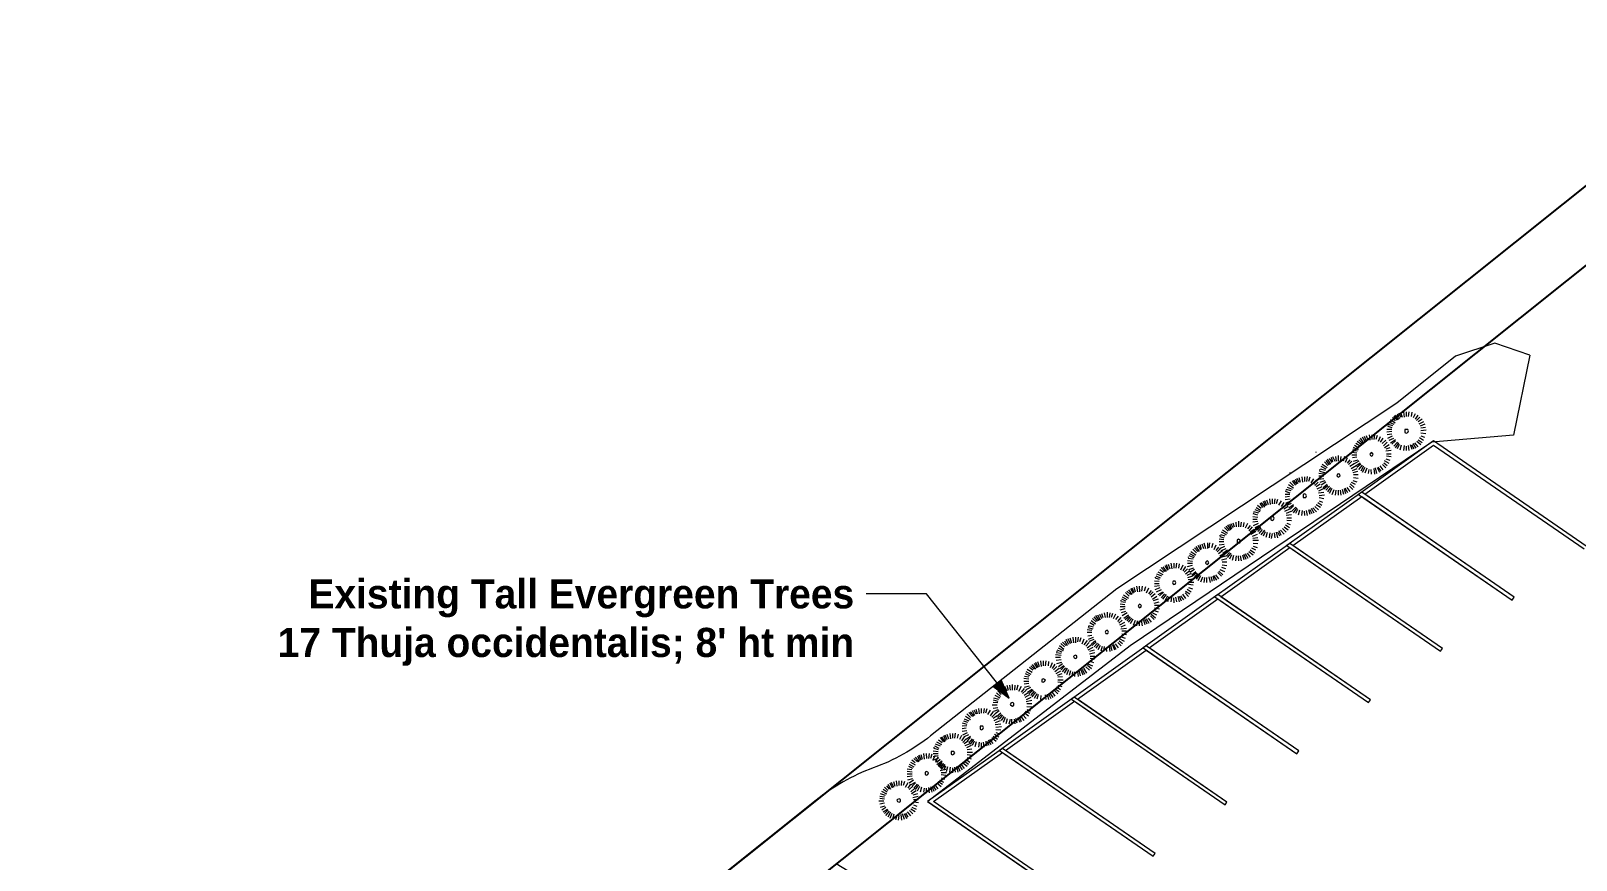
# Model space of a CAD drawing. Header units: feet. Extents: x 2366571 to 2367131, y 711992 to 712371.
# Drawn here: x 2366833.9 to 2366983, y 712291.5 to 712371.4 of the extents above; entities that cross this region are included whole.
import ezdxf

# ---------------------------------------------------------------- set-up
doc = ezdxf.new("R2010")
doc.units = ezdxf.units.FT
doc.header["$MEASUREMENT"] = 0
for name, color, linetype in [('C-PRKG-CURB', 255, 'Continuous'), ('C-PRKG-STRP', 190, 'Continuous'), ('C-PROP-LINE', 230, 'Continuous')]:
    doc.layers.add(name, color=color, linetype=linetype)
doc.layers.add('G-ANNO-TEXT', color=231, linetype='Continuous', lineweight=9)
doc.layers.add('PDF_Geometry', color=1, linetype='Continuous', lineweight=9)
doc.styles.add('Century Gothic_B', font='GOTHICB.TTF', dxfattribs={"height": 33.75})

# ---------------------------------------------------------------- blocks, each defined once
blk = doc.blocks.new('Family - ___-1442676-SITE PLAN')
at = {"layer": 'C-PROP-LINE'}
blk.add_line((-924.2, 14353.7), (-4154.5, 11776), dxfattribs=at)
blk = doc.blocks.new('Family - ___-1416994-SITE PLAN')
at = {"layer": 'C-PROP-LINE'}
blk.add_line((-933.8, 14438.2), (-4387, 11682.6), dxfattribs=at)

msp = doc.modelspace()

# ---------------------------------------------------------------- hatches: boundary and pattern name
at = {"layer": 'G-ANNO-TEXT', "lineweight": 5}
msp.add_hatch(color=1, dxfattribs=at).paths.add_polyline_path([(2366928.3, 712307.07), (2366927.53, 712308.86), (2366926.74, 712308.23)], flags=0)

# ---------------------------------------------------------------- linework, layer by layer
at = {"layer": 'C-PRKG-CURB', "color": 1, "lineweight": 5, "flags": 128}
for points in [[(2366978.56, 712340.17), (2366975.18, 712341.32), (2366971.38, 712340.08), (2366965.74, 712335.52), (2366938.69, 712317.63), (2366920.73, 712303.44, -0.079995), (2366915.17, 712300.35), (2366915.17, 712300.35, 0.079382), (2366909.67, 712297.23), (2366740.7, 712162.4, 0.442568), (2366740.41, 712157.96), (2366740.41, 712157.96, 0.386416), (2366744.44, 712157.71), (2366825.09, 712222.06), (2366838.58, 712213.82, 0.311485), (2366841.98, 712214.01), (2366843.39, 712215.11, 0.52499), (2366843.12, 712220.04), (2366831.47, 712227.15), (2366911.6, 712291.09)], [(2366978.56, 712340.17), (2366976.99, 712332.45), (2366969.1, 712331.77), (2366939.98, 712312.14), (2366920.45, 712297.11), (2366930.21, 712290.38, -0.543352), (2366930.02, 712283.67), (2366928.97, 712283.03, -0.280876), (2366924.8, 712283.03), (2366911.6, 712291.09)]]:
    msp.add_lwpolyline(points, format="xyb", dxfattribs=at)
at = {"layer": 'C-PRKG-STRP', "color": 1, "lineweight": 5}
for p, q in [((2366969.26, 712331.89), (2366962.04, 712326.74)), ((2366962.62, 712326.75), (2366969.26, 712331.48)), ((2366983.99, 712321.75), (2366969.26, 712331.89)), ((2366969.26, 712331.48), (2366983.8, 712321.48)), ((2366962.33, 712326.95), (2366955.11, 712321.8)), ((2366955.69, 712321.81), (2366962.33, 712326.54)), ((2366962.04, 712326.74), (2366976.87, 712316.54)), ((2366977.06, 712316.81), (2366962.33, 712326.95)), ((2366962.33, 712326.54), (2366976.87, 712316.54)), ((2366977.06, 712316.81), (2366962.62, 712326.75)), ((2366955.39, 712322.01), (2366948.17, 712316.86)), ((2366970.12, 712311.87), (2366955.39, 712322.01)), ((2366948.75, 712316.86), (2366955.4, 712321.6)), ((2366955.11, 712321.8), (2366969.93, 712311.6)), ((2366955.4, 712321.6), (2366969.93, 712311.6)), ((2366970.12, 712311.87), (2366955.69, 712321.81)), ((2366948.46, 712317.07), (2366941.24, 712311.92)), ((2366941.82, 712311.92), (2366948.46, 712316.66)), ((2366948.17, 712316.86), (2366963, 712306.66)), ((2366963.19, 712306.93), (2366948.46, 712317.07)), ((2366948.46, 712316.66), (2366963, 712306.66)), ((2366963.19, 712306.93), (2366948.75, 712316.86)), ((2366976.87, 712316.54), (2366977.06, 712316.81)), ((2366976.87, 712316.54), (2366977.06, 712316.81)), ((2366941.53, 712312.13), (2366934.31, 712306.98)), ((2366934.89, 712306.98), (2366941.53, 712311.72)), ((2366941.24, 712311.92), (2366956.07, 712301.72)), ((2366956.26, 712301.99), (2366941.53, 712312.13)), ((2366941.53, 712311.72), (2366956.07, 712301.72)), ((2366956.26, 712301.99), (2366941.82, 712311.92)), ((2366969.93, 712311.6), (2366970.12, 712311.87)), ((2366969.93, 712311.6), (2366970.12, 712311.87)), ((2366934.59, 712307.18), (2366927.37, 712302.04)), ((2366934.31, 712306.98), (2366949.14, 712296.78)), ((2366949.32, 712297.05), (2366934.59, 712307.18)), ((2366949.32, 712297.05), (2366934.89, 712306.98)), ((2366927.95, 712302.04), (2366934.6, 712306.78)), ((2366934.6, 712306.78), (2366949.14, 712296.78)), ((2366963, 712306.66), (2366963.19, 712306.93)), ((2366963, 712306.66), (2366963.19, 712306.93)), ((2366927.66, 712302.24), (2366920.44, 712297.1)), ((2366921.02, 712297.1), (2366927.66, 712301.84)), ((2366927.37, 712302.04), (2366942.2, 712291.84)), ((2366942.39, 712292.11), (2366927.66, 712302.24)), ((2366927.66, 712301.84), (2366942.2, 712291.84)), ((2366942.39, 712292.11), (2366927.95, 712302.04)), ((2366956.07, 712301.72), (2366956.26, 712301.99)), ((2366956.07, 712301.72), (2366956.26, 712301.99)), ((2366920.44, 712297.1), (2366935.27, 712286.9)), ((2366935.46, 712287.17), (2366921.02, 712297.1)), ((2366949.14, 712296.78), (2366949.32, 712297.05)), ((2366949.14, 712296.78), (2366949.32, 712297.05)), ((2366942.2, 712291.84), (2366942.39, 712292.11)), ((2366942.2, 712291.84), (2366942.39, 712292.11))]:
    msp.add_line(p, q, dxfattribs=at)
at = {"layer": 'G-ANNO-TEXT', "color": 1, "lineweight": 5}
for p, q in [((2366920.32, 712317.14), (2366914.49, 712317.14)), ((2366928.3, 712307.07), (2366920.32, 712317.14)), ((2366928.3, 712307.07), (2366927.53, 712308.86)), ((2366926.74, 712308.23), (2366928.3, 712307.07))]:
    msp.add_line(p, q, dxfattribs=at)
at = {"layer": 'PDF_Geometry', "color": 1, "lineweight": 5}
for p, q in [((2366965.1, 712333.97), (2366965.57, 712333.64)), ((2366965.3, 712334.17), (2366965.57, 712333.84)), ((2366965.43, 712334.3), (2366965.77, 712333.9)), ((2366965.56, 712334.37), (2366965.9, 712333.97)), ((2366965.76, 712334.5), (2366965.97, 712334.04)), ((2366965.9, 712334.57), (2366966.1, 712334.17)), ((2366966.09, 712334.64), (2366966.23, 712334.17)), ((2366966.36, 712334.71), (2366966.43, 712334.18)), ((2366966.63, 712334.71), (2366966.63, 712334.24)), ((2366966.89, 712334.71), (2366966.83, 712334.25)), ((2366967.16, 712334.65), (2366967.1, 712334.25)), ((2366967.5, 712334.52), (2366967.3, 712334.12)), ((2366967.76, 712334.38), (2366967.5, 712333.98)), ((2366967.96, 712334.19), (2366967.63, 712333.85)), ((2366968.17, 712333.99), (2366967.77, 712333.72)), ((2366962.58, 712332.35), (2366962.78, 712331.88)), ((2366962.78, 712332.42), (2366962.91, 712331.95)), ((2366963.04, 712332.49), (2366963.11, 712331.95)), ((2366963.31, 712332.49), (2366963.31, 712332.02)), ((2366963.58, 712332.49), (2366963.51, 712332.02)), ((2366963.84, 712332.43), (2366963.71, 712332.02)), ((2366964.77, 712333.03), (2366965.24, 712333.03)), ((2366964.77, 712332.76), (2366965.24, 712332.83)), ((2366964.78, 712332.5), (2366965.24, 712332.57)), ((2366964.84, 712332.17), (2366965.31, 712332.37)), ((2366964.9, 712333.5), (2366965.3, 712333.37)), ((2366964.97, 712333.7), (2366965.44, 712333.5)), ((2366968.3, 712333.72), (2366967.84, 712333.52)), ((2366968.44, 712333.52), (2366967.97, 712333.32)), ((2366968.5, 712333.19), (2366968.04, 712333.12)), ((2366968.57, 712332.92), (2366968.04, 712332.85)), ((2366968.51, 712332.59), (2366968.04, 712332.65)), ((2366968.04, 712332.39), (2366968.38, 712332.26)), ((2366957.92, 712330.85), (2366957.92, 712330.79)), ((2366958.98, 712331.13), (2366958.99, 712331.06)), ((2366961.45, 712331.01), (2366961.92, 712330.95)), ((2366961.52, 712331.28), (2366961.99, 712331.08)), ((2366961.52, 712331.14), (2366961.52, 712331.08)), ((2366961.65, 712331.48), (2366962.05, 712331.21)), ((2366961.78, 712331.68), (2366962.18, 712331.41)), ((2366961.91, 712331.88), (2366962.25, 712331.61)), ((2366962.05, 712332.01), (2366962.38, 712331.68)), ((2366962.18, 712332.15), (2366962.51, 712331.68)), ((2366962.38, 712332.28), (2366962.65, 712331.82)), ((2366964.11, 712332.29), (2366963.91, 712331.83)), ((2366964.38, 712332.16), (2366964.11, 712331.76)), ((2366964.65, 712331.96), (2366964.31, 712331.63)), ((2366964.78, 712331.76), (2366964.45, 712331.43)), ((2366964.98, 712331.5), (2366964.52, 712331.23)), ((2366965.05, 712331.23), (2366964.65, 712331.1)), ((2366965.19, 712330.97), (2366964.65, 712330.9)), ((2366964.98, 712331.97), (2366965.44, 712332.17)), ((2366965.11, 712331.7), (2366965.58, 712332.04)), ((2366965.25, 712331.57), (2366965.58, 712331.9)), ((2366965.45, 712331.37), (2366965.78, 712331.77)), ((2366965.58, 712331.24), (2366965.91, 712331.71)), ((2366965.78, 712331.17), (2366965.98, 712331.57)), ((2366966.05, 712331.04), (2366966.18, 712331.51)), ((2366966.39, 712330.98), (2366966.45, 712331.44)), ((2366966.65, 712330.98), (2366966.65, 712331.38)), ((2366966.92, 712330.98), (2366966.85, 712331.45)), ((2366967.19, 712331.05), (2366967.05, 712331.51)), ((2366967.39, 712331.12), (2366967.18, 712331.51)), ((2366967.58, 712331.18), (2366967.31, 712331.65)), ((2366967.78, 712331.32), (2366967.45, 712331.72)), ((2366968.05, 712331.52), (2366967.65, 712331.85)), ((2366968.18, 712331.72), (2366967.78, 712331.98)), ((2366968.31, 712331.92), (2366967.91, 712332.19)), ((2366958.4, 712329.46), (2366958.86, 712329.19)), ((2366958.53, 712329.66), (2366959, 712329.33)), ((2366958.73, 712329.86), (2366959.06, 712329.53)), ((2366958.86, 712329.99), (2366959.2, 712329.59)), ((2366958.99, 712330.13), (2366959.33, 712329.66)), ((2366959.19, 712330.19), (2366959.46, 712329.8)), ((2366959.39, 712330.33), (2366959.53, 712329.86)), ((2366959.52, 712330.4), (2366959.73, 712329.93)), ((2366959.79, 712330.4), (2366959.86, 712329.93)), ((2366960.06, 712330.47), (2366960.06, 712329.93)), ((2366960.32, 712330.4), (2366960.26, 712329.93)), ((2366960.66, 712330.4), (2366960.53, 712329.94)), ((2366960.92, 712330.27), (2366960.73, 712329.8)), ((2366961.19, 712330.07), (2366960.93, 712329.74)), ((2366961.39, 712329.94), (2366961.06, 712329.61)), ((2366961.39, 712330.81), (2366961.85, 712330.75)), ((2366961.39, 712330.54), (2366961.86, 712330.55)), ((2366961.46, 712330.28), (2366961.86, 712330.35)), ((2366961.53, 712329.94), (2366961.99, 712330.08)), ((2366961.86, 712329.35), (2366962.26, 712329.68)), ((2366962.06, 712329.15), (2366962.4, 712329.55)), ((2366962.27, 712329.01), (2366962.53, 712329.48)), ((2366962.4, 712328.88), (2366962.66, 712329.35)), ((2366964.2, 712328.96), (2366963.93, 712329.36)), ((2366964.4, 712329.1), (2366964.13, 712329.49)), ((2366964.66, 712329.3), (2366964.33, 712329.63)), ((2366964.8, 712329.5), (2366964.46, 712329.76)), ((2366964.99, 712329.7), (2366964.53, 712329.96)), ((2366964.66, 712330.16), (2366965.06, 712330.03)), ((2366965.19, 712330.63), (2366964.72, 712330.63)), ((2366965.19, 712330.37), (2366964.72, 712330.43)), ((2366955.4, 712328.84), (2366955.4, 712328.77)), ((2366955.41, 712327.9), (2366955.74, 712327.57)), ((2366955.61, 712328.04), (2366955.94, 712327.64)), ((2366955.74, 712328.1), (2366956.07, 712327.71)), ((2366955.94, 712328.24), (2366956.14, 712327.77)), ((2366956.07, 712328.31), (2366956.27, 712327.91)), ((2366956.27, 712328.37), (2366956.41, 712327.91)), ((2366956.54, 712328.44), (2366956.61, 712327.91)), ((2366956.8, 712328.44), (2366956.81, 712327.98)), ((2366957.07, 712328.45), (2366957.01, 712327.98)), ((2366957.34, 712328.38), (2366957.21, 712327.98)), ((2366957.67, 712328.25), (2366957.41, 712327.85)), ((2366957.94, 712328.12), (2366957.67, 712327.72)), ((2366958.14, 712327.92), (2366957.81, 712327.58)), ((2366958.2, 712328.79), (2366958.67, 712328.72)), ((2366958.2, 712328.52), (2366958.67, 712328.52)), ((2366958.2, 712328.19), (2366958.67, 712328.26)), ((2366958.26, 712329.12), (2366958.27, 712329.05)), ((2366958.27, 712328.99), (2366958.73, 712328.86)), ((2366958.33, 712329.19), (2366958.8, 712329.06)), ((2366958.34, 712327.92), (2366958.81, 712328.06)), ((2366958.41, 712327.66), (2366958.87, 712327.93)), ((2366961.74, 712327.68), (2366961.34, 712327.88)), ((2366961.86, 712329.21), (2366961.4, 712329.01)), ((2366961.93, 712328.95), (2366961.47, 712328.81)), ((2366961.47, 712328.08), (2366961.87, 712327.95)), ((2366962, 712328.61), (2366961.54, 712328.61)), ((2366962, 712328.28), (2366961.54, 712328.34)), ((2366962.67, 712328.82), (2366962.86, 712329.29)), ((2366963, 712328.75), (2366963.06, 712329.15)), ((2366963.27, 712328.69), (2366963.26, 712329.15)), ((2366963.6, 712328.69), (2366963.53, 712329.22)), ((2366963.8, 712328.76), (2366963.66, 712329.29)), ((2366964.07, 712328.83), (2366963.86, 712329.29)), ((2366954.95, 712327.03), (2366955.41, 712326.9)), ((2366954.95, 712326.77), (2366955.41, 712326.77)), ((2366954.95, 712326.5), (2366955.35, 712326.57)), ((2366955.01, 712327.23), (2366955.48, 712327.1)), ((2366955.01, 712327.1), (2366955.01, 712327.03)), ((2366955.14, 712327.43), (2366955.61, 712327.24)), ((2366955.27, 712327.7), (2366955.74, 712327.37)), ((2366958.34, 712327.72), (2366957.94, 712327.45)), ((2366958.48, 712327.46), (2366958.01, 712327.25)), ((2366958.61, 712327.26), (2366958.15, 712327.05)), ((2366958.68, 712326.92), (2366958.15, 712326.85)), ((2366958.75, 712326.66), (2366958.22, 712326.59)), ((2366958.68, 712326.32), (2366958.22, 712326.39)), ((2366958.61, 712327.39), (2366959.01, 712327.73)), ((2366958.68, 712327.26), (2366959.08, 712327.59)), ((2366958.88, 712327.13), (2366959.21, 712327.53)), ((2366959.08, 712326.99), (2366959.34, 712327.4)), ((2366959.21, 712326.86), (2366959.48, 712327.33)), ((2366959.48, 712326.73), (2366959.68, 712327.2)), ((2366959.81, 712326.66), (2366959.88, 712327.13)), ((2366960.08, 712326.67), (2366960.08, 712327.13)), ((2366960.35, 712326.67), (2366960.28, 712327.13)), ((2366960.61, 712326.74), (2366960.48, 712327.2)), ((2366960.81, 712326.8), (2366960.68, 712327.27)), ((2366961.01, 712326.87), (2366960.74, 712327.34)), ((2366961.21, 712327.01), (2366960.94, 712327.41)), ((2366961.48, 712327.21), (2366961.14, 712327.54)), ((2366961.61, 712327.41), (2366961.21, 712327.74)), ((2366951.83, 712324.88), (2366952.29, 712324.75)), ((2366951.89, 712325.08), (2366952.36, 712324.95)), ((2366951.89, 712324.95), (2366951.89, 712324.88)), ((2366952.02, 712325.28), (2366952.49, 712325.08)), ((2366952.16, 712325.48), (2366952.56, 712325.22)), ((2366952.29, 712325.68), (2366952.62, 712325.42)), ((2366952.49, 712325.88), (2366952.76, 712325.48)), ((2366952.62, 712325.95), (2366952.96, 712325.49)), ((2366952.82, 712326.08), (2366953.02, 712325.62)), ((2366952.95, 712326.15), (2366953.15, 712325.69)), ((2366953.15, 712326.22), (2366953.29, 712325.75)), ((2366953.42, 712326.29), (2366953.49, 712325.76)), ((2366953.68, 712326.29), (2366953.69, 712325.82)), ((2366953.95, 712326.29), (2366953.89, 712325.83)), ((2366954.22, 712326.23), (2366954.09, 712325.83)), ((2366954.55, 712326.1), (2366954.29, 712325.69)), ((2366954.82, 712325.96), (2366954.56, 712325.56)), ((2366955.02, 712325.77), (2366954.69, 712325.43)), ((2366955.22, 712325.57), (2366954.82, 712325.3)), ((2366955.36, 712325.3), (2366954.89, 712325.1)), ((2366954.95, 712326.23), (2366955.42, 712326.3)), ((2366955.02, 712325.9), (2366955.48, 712326.1)), ((2366955.49, 712325.1), (2366955.03, 712324.9)), ((2366955.15, 712325.7), (2366955.55, 712325.9)), ((2366955.29, 712325.43), (2366955.75, 712325.77)), ((2366955.42, 712325.3), (2366955.75, 712325.64)), ((2366955.56, 712325.1), (2366955.96, 712325.51)), ((2366955.76, 712324.97), (2366956.09, 712325.44)), ((2366955.96, 712324.91), (2366956.16, 712325.31)), ((2366956.23, 712324.77), (2366956.36, 712325.24)), ((2366956.56, 712324.71), (2366956.62, 712325.18)), ((2366956.83, 712324.71), (2366956.82, 712325.11)), ((2366957.09, 712324.71), (2366957.02, 712325.18)), ((2366957.36, 712324.78), (2366957.22, 712325.25)), ((2366957.56, 712324.85), (2366957.36, 712325.25)), ((2366957.76, 712324.92), (2366957.49, 712325.38)), ((2366957.96, 712325.05), (2366957.62, 712325.45)), ((2366958.16, 712325.25), (2366957.82, 712325.58)), ((2366958.36, 712325.46), (2366957.95, 712325.72)), ((2366958.49, 712325.66), (2366958.09, 712325.92)), ((2366958.22, 712326.12), (2366958.55, 712325.99)), ((2366949.1, 712323.53), (2366949.44, 712323.2)), ((2366949.23, 712323.66), (2366949.57, 712323.26)), ((2366949.37, 712323.79), (2366949.7, 712323.33)), ((2366949.57, 712323.86), (2366949.77, 712323.4)), ((2366949.7, 712323.93), (2366949.9, 712323.53)), ((2366949.9, 712324), (2366950.03, 712323.6)), ((2366950.17, 712324.07), (2366950.23, 712323.6)), ((2366950.43, 712324.14), (2366950.43, 712323.6)), ((2366950.7, 712324.07), (2366950.63, 712323.6)), ((2366950.97, 712324.01), (2366950.9, 712323.61)), ((2366951.3, 712323.94), (2366951.1, 712323.47)), ((2366951.57, 712323.74), (2366951.3, 712323.41)), ((2366951.77, 712323.61), (2366951.44, 712323.21)), ((2366951.83, 712324.61), (2366952.3, 712324.55)), ((2366951.83, 712324.34), (2366952.23, 712324.35)), ((2366951.83, 712324.08), (2366952.3, 712324.15)), ((2366951.9, 712323.75), (2366952.37, 712323.95)), ((2366952.04, 712323.55), (2366952.43, 712323.75)), ((2366952.17, 712323.28), (2366952.57, 712323.62)), ((2366952.3, 712323.15), (2366952.64, 712323.48)), ((2366955.04, 712323.1), (2366954.7, 712323.43)), ((2366955.24, 712323.3), (2366954.84, 712323.56)), ((2366955.37, 712323.5), (2366954.97, 712323.77)), ((2366955.56, 712324.77), (2366955.03, 712324.7)), ((2366955.56, 712324.44), (2366955.1, 712324.43)), ((2366955.56, 712324.17), (2366955.1, 712324.23)), ((2366955.1, 712323.97), (2366955.43, 712323.84)), ((2366946.71, 712321.91), (2366946.85, 712321.44)), ((2366946.91, 712321.98), (2366947.05, 712321.51)), ((2366947.11, 712322.05), (2366947.25, 712321.51)), ((2366947.45, 712322.05), (2366947.45, 712321.52)), ((2366947.65, 712322.05), (2366947.58, 712321.58)), ((2366947.98, 712321.99), (2366947.85, 712321.58)), ((2366948.58, 712322.46), (2366949.04, 712322.39)), ((2366948.58, 712322.19), (2366949.04, 712322.19)), ((2366948.58, 712321.86), (2366949.05, 712321.93)), ((2366948.64, 712322.79), (2366948.64, 712322.72)), ((2366948.64, 712322.66), (2366949.04, 712322.53)), ((2366948.71, 712322.86), (2366949.11, 712322.73)), ((2366948.77, 712323.12), (2366949.24, 712322.86)), ((2366948.9, 712323.33), (2366949.37, 712322.99)), ((2366951.97, 712323.35), (2366951.57, 712323.08)), ((2366952.1, 712323.15), (2366951.64, 712322.88)), ((2366952.24, 712322.88), (2366951.77, 712322.68)), ((2366952.31, 712322.55), (2366951.84, 712322.48)), ((2366952.38, 712322.28), (2366951.84, 712322.28)), ((2366952.31, 712321.95), (2366951.85, 712322.01)), ((2366952.44, 712322.95), (2366952.77, 712323.35)), ((2366952.64, 712322.82), (2366952.97, 712323.29)), ((2366952.84, 712322.75), (2366953.04, 712323.15)), ((2366953.11, 712322.62), (2366953.24, 712323.09)), ((2366953.44, 712322.56), (2366953.51, 712323.02)), ((2366953.64, 712322.49), (2366953.71, 712322.96)), ((2366953.98, 712322.56), (2366953.91, 712323.03)), ((2366954.24, 712322.56), (2366954.11, 712323.09)), ((2366954.44, 712322.7), (2366954.24, 712323.09)), ((2366954.57, 712322.76), (2366954.37, 712323.23)), ((2366954.84, 712322.9), (2366954.5, 712323.3)), ((2366945.59, 712320.7), (2366945.59, 712320.64)), ((2366945.59, 712320.57), (2366946.06, 712320.51)), ((2366945.65, 712320.84), (2366946.12, 712320.64)), ((2366945.72, 712321.04), (2366946.19, 712320.77)), ((2366945.85, 712321.24), (2366946.32, 712320.91)), ((2366946.05, 712321.44), (2366946.38, 712321.11)), ((2366946.18, 712321.57), (2366946.52, 712321.24)), ((2366946.31, 712321.71), (2366946.65, 712321.24)), ((2366946.51, 712321.84), (2366946.78, 712321.38)), ((2366948.25, 712321.85), (2366948.05, 712321.39)), ((2366948.51, 712321.66), (2366948.25, 712321.32)), ((2366948.72, 712321.52), (2366948.38, 712321.19)), ((2366948.92, 712321.33), (2366948.52, 712320.99)), ((2366948.65, 712321.52), (2366949.11, 712321.73)), ((2366949.12, 712321.06), (2366948.65, 712320.79)), ((2366949.19, 712320.79), (2366948.72, 712320.66)), ((2366948.78, 712321.32), (2366949.25, 712321.53)), ((2366949.32, 712320.53), (2366948.79, 712320.39)), ((2366948.92, 712321.06), (2366949.38, 712321.39)), ((2366949.05, 712320.93), (2366949.45, 712321.26)), ((2366949.25, 712320.79), (2366949.58, 712321.13)), ((2366949.39, 712320.66), (2366949.72, 712321.06)), ((2366949.59, 712320.53), (2366949.79, 712320.93)), ((2366949.86, 712320.4), (2366949.99, 712320.87)), ((2366950.19, 712320.33), (2366950.25, 712320.8)), ((2366950.46, 712320.34), (2366950.45, 712320.8)), ((2366950.72, 712320.34), (2366950.65, 712320.8)), ((2366950.99, 712320.41), (2366950.85, 712320.87)), ((2366951.19, 712320.47), (2366950.99, 712320.94)), ((2366951.39, 712320.54), (2366951.12, 712321.01)), ((2366951.59, 712320.68), (2366951.32, 712321.07)), ((2366951.85, 712320.88), (2366951.45, 712321.21)), ((2366951.99, 712321.08), (2366951.58, 712321.34)), ((2366952.12, 712321.35), (2366951.72, 712321.54)), ((2366951.85, 712321.74), (2366952.25, 712321.61)), ((2366942.47, 712318.88), (2366942.87, 712318.68)), ((2366942.53, 712319.08), (2366943, 712318.89)), ((2366942.66, 712319.28), (2366943.13, 712319.02)), ((2366942.86, 712319.48), (2366943.2, 712319.22)), ((2366942.99, 712319.69), (2366943.33, 712319.29)), ((2366943.13, 712319.75), (2366943.46, 712319.29)), ((2366943.33, 712319.89), (2366943.6, 712319.42)), ((2366943.46, 712319.96), (2366943.66, 712319.49)), ((2366943.66, 712320.02), (2366943.8, 712319.56)), ((2366943.92, 712320.09), (2366944, 712319.56)), ((2366944.19, 712320.09), (2366944.19, 712319.63)), ((2366944.46, 712320.1), (2366944.39, 712319.63)), ((2366944.73, 712320.03), (2366944.66, 712319.63)), ((2366945.06, 712319.9), (2366944.86, 712319.43)), ((2366945.33, 712319.77), (2366945.06, 712319.37)), ((2366945.53, 712319.57), (2366945.2, 712319.23)), ((2366945.73, 712319.37), (2366945.33, 712319.03)), ((2366945.86, 712319.1), (2366945.47, 712318.9)), ((2366945.52, 712320.37), (2366945.99, 712320.31)), ((2366945.52, 712320.1), (2366945.99, 712320.11)), ((2366945.53, 712319.77), (2366945.99, 712319.91)), ((2366945.66, 712319.5), (2366946.13, 712319.64)), ((2366945.73, 712319.24), (2366946.2, 712319.51)), ((2366945.93, 712318.97), (2366946.33, 712319.31)), ((2366946.2, 712318.71), (2366946.53, 712319.11)), ((2366946.4, 712318.57), (2366946.67, 712318.98)), ((2366946.54, 712318.44), (2366946.8, 712318.91)), ((2366948.34, 712318.45), (2366948.07, 712318.92)), ((2366948.54, 712318.59), (2366948.27, 712318.99)), ((2366948.8, 712318.86), (2366948.46, 712319.19)), ((2366948.93, 712318.99), (2366948.53, 712319.32)), ((2366949.13, 712319.26), (2366948.66, 712319.46)), ((2366948.79, 712319.72), (2366949.2, 712319.59)), ((2366949.32, 712320.19), (2366948.86, 712320.19)), ((2366949.33, 712319.86), (2366948.86, 712319.92)), ((2366939.68, 712317.4), (2366940.01, 712317.07)), ((2366939.81, 712317.53), (2366940.15, 712317.07)), ((2366940.01, 712317.67), (2366940.28, 712317.2)), ((2366940.14, 712317.73), (2366940.34, 712317.27)), ((2366940.34, 712317.8), (2366940.48, 712317.34)), ((2366940.61, 712317.87), (2366940.68, 712317.34)), ((2366940.87, 712317.87), (2366940.88, 712317.34)), ((2366941.14, 712317.87), (2366941.08, 712317.41)), ((2366941.47, 712317.81), (2366941.34, 712317.41)), ((2366941.74, 712317.68), (2366941.54, 712317.21)), ((2366942.01, 712317.48), (2366941.74, 712317.14)), ((2366942.34, 712318.41), (2366942.8, 712318.35)), ((2366942.34, 712318.15), (2366942.8, 712318.15)), ((2366942.34, 712317.88), (2366942.81, 712317.95)), ((2366942.41, 712317.55), (2366942.87, 712317.75)), ((2366942.54, 712317.35), (2366943.01, 712317.55)), ((2366945.88, 712317.3), (2366945.48, 712317.57)), ((2366946.07, 712318.57), (2366945.6, 712318.5)), ((2366946.14, 712318.24), (2366945.6, 712318.24)), ((2366946.07, 712317.97), (2366945.61, 712318.04)), ((2366945.61, 712317.77), (2366946.01, 712317.64)), ((2366946.8, 712318.31), (2366947, 712318.78)), ((2366947.14, 712318.25), (2366947.2, 712318.71)), ((2366947.4, 712318.25), (2366947.4, 712318.71)), ((2366947.74, 712318.25), (2366947.6, 712318.78)), ((2366947.94, 712318.32), (2366947.8, 712318.78)), ((2366948.14, 712318.39), (2366948, 712318.85)), ((2366939.02, 712316.19), (2366939.48, 712316.13)), ((2366939.02, 712315.93), (2366939.49, 712315.93)), ((2366939.08, 712316.53), (2366939.08, 712316.46)), ((2366939.08, 712316.39), (2366939.55, 712316.33)), ((2366939.15, 712316.66), (2366939.55, 712316.46)), ((2366939.21, 712316.86), (2366939.68, 712316.6)), ((2366939.35, 712317.06), (2366939.81, 712316.73)), ((2366939.54, 712317.26), (2366939.88, 712316.93)), ((2366942.21, 712317.35), (2366941.88, 712317.01)), ((2366942.41, 712317.15), (2366942.01, 712316.81)), ((2366942.55, 712316.88), (2366942.15, 712316.61)), ((2366942.68, 712316.62), (2366942.22, 712316.48)), ((2366942.75, 712316.35), (2366942.28, 712316.21)), ((2366942.82, 712316.02), (2366942.35, 712316.01)), ((2366942.68, 712317.08), (2366943.14, 712317.35)), ((2366942.81, 712316.95), (2366943.21, 712317.29)), ((2366943.01, 712316.75), (2366943.34, 712317.15)), ((2366943.15, 712316.62), (2366943.48, 712317.09)), ((2366943.35, 712316.49), (2366943.61, 712316.96)), ((2366943.62, 712316.42), (2366943.75, 712316.89)), ((2366943.95, 712316.36), (2366944.01, 712316.83)), ((2366944.22, 712316.29), (2366944.21, 712316.76)), ((2366944.48, 712316.36), (2366944.41, 712316.83)), ((2366944.75, 712316.36), (2366944.61, 712316.9)), ((2366944.95, 712316.43), (2366944.75, 712316.9)), ((2366945.15, 712316.57), (2366944.88, 712316.96)), ((2366945.35, 712316.7), (2366945.08, 712317.1)), ((2366945.61, 712316.9), (2366945.28, 712317.23)), ((2366945.74, 712317.1), (2366945.34, 712317.37)), ((2366936.23, 712314.57), (2366936.63, 712314.24)), ((2366936.36, 712314.77), (2366936.7, 712314.44)), ((2366936.49, 712314.91), (2366936.83, 712314.51)), ((2366936.63, 712315.04), (2366936.96, 712314.58)), ((2366936.82, 712315.11), (2366937.09, 712314.65)), ((2366937.02, 712315.18), (2366937.23, 712314.78)), ((2366937.22, 712315.25), (2366937.36, 712314.85)), ((2366937.49, 712315.32), (2366937.56, 712314.85)), ((2366937.76, 712315.38), (2366937.76, 712314.85)), ((2366938.02, 712315.32), (2366937.96, 712314.85)), ((2366938.29, 712315.25), (2366938.16, 712314.85)), ((2366938.56, 712315.19), (2366938.36, 712314.72)), ((2366938.83, 712314.99), (2366938.56, 712314.66)), ((2366939.09, 712314.86), (2366938.76, 712314.46)), ((2366939.23, 712314.59), (2366938.9, 712314.32)), ((2366939.02, 712315.59), (2366939.49, 712315.73)), ((2366939.16, 712315.33), (2366939.56, 712315.46)), ((2366939.23, 712315.06), (2366939.69, 712315.33)), ((2366939.36, 712314.79), (2366939.82, 712315.13)), ((2366939.49, 712314.66), (2366939.89, 712315)), ((2366939.7, 712314.53), (2366940.03, 712314.93)), ((2366939.83, 712314.4), (2366940.16, 712314.8)), ((2366940.03, 712314.27), (2366940.29, 712314.73)), ((2366940.3, 712314.13), (2366940.49, 712314.6)), ((2366940.63, 712314.07), (2366940.7, 712314.54)), ((2366940.9, 712314.07), (2366940.9, 712314.54)), ((2366941.17, 712314.07), (2366941.09, 712314.61)), ((2366941.43, 712314.14), (2366941.29, 712314.61)), ((2366941.63, 712314.21), (2366941.43, 712314.67)), ((2366941.83, 712314.28), (2366941.56, 712314.74)), ((2366942.03, 712314.41), (2366941.76, 712314.81)), ((2366942.29, 712314.68), (2366941.96, 712315.01)), ((2366942.43, 712314.81), (2366942.02, 712315.15)), ((2366942.56, 712315.08), (2366942.16, 712315.28)), ((2366942.29, 712315.55), (2366942.69, 712315.42)), ((2366942.82, 712315.68), (2366942.35, 712315.75)), ((2366934.44, 712312.96), (2366934.51, 712312.43)), ((2366934.71, 712312.96), (2366934.71, 712312.43)), ((2366934.97, 712312.96), (2366934.91, 712312.5)), ((2366935.83, 712313.7), (2366936.3, 712313.64)), ((2366935.84, 712313.44), (2366936.3, 712313.44)), ((2366935.9, 712313.9), (2366936.37, 712313.77)), ((2366935.9, 712313.1), (2366936.3, 712313.17)), ((2366935.96, 712314.1), (2366936.43, 712313.97)), ((2366935.97, 712314.04), (2366935.97, 712313.97)), ((2366935.97, 712312.77), (2366936.44, 712312.97)), ((2366936.1, 712314.37), (2366936.5, 712314.11)), ((2366939.43, 712314.39), (2366938.96, 712314.13)), ((2366939.5, 712314.13), (2366939.1, 712313.93)), ((2366939.63, 712313.8), (2366939.1, 712313.73)), ((2366939.11, 712312.99), (2366939.51, 712312.86)), ((2366939.64, 712313.53), (2366939.17, 712313.53)), ((2366939.64, 712313.2), (2366939.17, 712313.26)), ((2366932.85, 712311.48), (2366933.32, 712311.42)), ((2366932.91, 712311.75), (2366933.38, 712311.55)), ((2366932.91, 712311.62), (2366932.92, 712311.55)), ((2366933.05, 712311.95), (2366933.51, 712311.69)), ((2366933.18, 712312.15), (2366933.58, 712311.82)), ((2366933.31, 712312.35), (2366933.65, 712312.02)), ((2366933.44, 712312.49), (2366933.78, 712312.16)), ((2366933.64, 712312.62), (2366933.91, 712312.16)), ((2366933.77, 712312.76), (2366934.04, 712312.29)), ((2366933.97, 712312.82), (2366934.18, 712312.36)), ((2366934.17, 712312.89), (2366934.31, 712312.43)), ((2366935.24, 712312.9), (2366935.11, 712312.5)), ((2366935.51, 712312.77), (2366935.31, 712312.3)), ((2366935.84, 712312.64), (2366935.51, 712312.24)), ((2366936.04, 712312.44), (2366935.71, 712312.1)), ((2366936.24, 712312.24), (2366935.85, 712311.9)), ((2366936.38, 712311.97), (2366935.91, 712311.7)), ((2366936.04, 712312.57), (2366936.51, 712312.78)), ((2366936.51, 712311.71), (2366936.05, 712311.57)), ((2366936.58, 712311.44), (2366936.05, 712311.31)), ((2366936.24, 712312.31), (2366936.64, 712312.64)), ((2366936.31, 712312.17), (2366936.71, 712312.51)), ((2366936.51, 712312.04), (2366936.84, 712312.38)), ((2366936.71, 712311.91), (2366936.98, 712312.31)), ((2366936.91, 712311.78), (2366937.11, 712312.18)), ((2366937.18, 712311.65), (2366937.31, 712312.11)), ((2366937.45, 712311.58), (2366937.51, 712312.05)), ((2366937.72, 712311.58), (2366937.71, 712311.98)), ((2366938.05, 712311.59), (2366937.98, 712312.05)), ((2366938.25, 712311.65), (2366938.11, 712312.12)), ((2366938.51, 712311.72), (2366938.31, 712312.19)), ((2366938.65, 712311.79), (2366938.38, 712312.25)), ((2366938.85, 712311.92), (2366938.58, 712312.32)), ((2366939.11, 712312.13), (2366938.78, 712312.46)), ((2366939.24, 712312.33), (2366938.91, 712312.59)), ((2366939.44, 712312.53), (2366938.97, 712312.79)), ((2366930.26, 712310.07), (2366930.59, 712309.8)), ((2366930.39, 712310.2), (2366930.73, 712309.87)), ((2366930.52, 712310.34), (2366930.86, 712309.87)), ((2366930.72, 712310.47), (2366930.99, 712310)), ((2366930.86, 712310.54), (2366931.06, 712310.07)), ((2366931.05, 712310.61), (2366931.19, 712310.14)), ((2366931.32, 712310.67), (2366931.39, 712310.14)), ((2366931.59, 712310.68), (2366931.59, 712310.21)), ((2366931.85, 712310.68), (2366931.79, 712310.21)), ((2366932.12, 712310.61), (2366932.06, 712310.21)), ((2366932.46, 712310.48), (2366932.26, 712310.01)), ((2366932.72, 712310.35), (2366932.46, 712309.95)), ((2366932.92, 712310.15), (2366932.59, 712309.82)), ((2366933.13, 712309.95), (2366932.73, 712309.62)), ((2366932.78, 712311.28), (2366933.32, 712311.22)), ((2366932.79, 712311.02), (2366933.25, 712311.02)), ((2366932.85, 712310.75), (2366933.32, 712310.82)), ((2366932.92, 712310.42), (2366933.39, 712310.55)), ((2366933.06, 712310.15), (2366933.46, 712310.42)), ((2366933.19, 712309.95), (2366933.59, 712310.22)), ((2366933.33, 712309.82), (2366933.66, 712310.16)), ((2366933.46, 712309.62), (2366933.79, 712310.02)), ((2366933.66, 712309.49), (2366933.93, 712309.96)), ((2366935.8, 712309.5), (2366935.53, 712309.97)), ((2366936.06, 712309.77), (2366935.72, 712310.1)), ((2366936.26, 712309.91), (2366935.86, 712310.24)), ((2366936.39, 712310.17), (2366935.92, 712310.37)), ((2366936.58, 712311.11), (2366936.12, 712311.11)), ((2366936.59, 712310.84), (2366936.12, 712310.91)), ((2366936.12, 712310.64), (2366936.46, 712310.51)), ((2366929.73, 712309), (2366930.2, 712308.93)), ((2366929.73, 712308.73), (2366930.2, 712308.73)), ((2366929.74, 712308.46), (2366930.2, 712308.53)), ((2366929.8, 712309.2), (2366930.2, 712309.13)), ((2366929.86, 712309.46), (2366930.26, 712309.27)), ((2366929.93, 712309.66), (2366930.4, 712309.4)), ((2366930.06, 712309.87), (2366930.53, 712309.6)), ((2366933.26, 712309.69), (2366932.8, 712309.42)), ((2366933.4, 712309.42), (2366932.93, 712309.28)), ((2366933.46, 712309.15), (2366933, 712309.09)), ((2366933.53, 712308.82), (2366933, 712308.82)), ((2366933.47, 712308.55), (2366933, 712308.62)), ((2366933.86, 712309.36), (2366934.06, 712309.83)), ((2366934.13, 712309.29), (2366934.26, 712309.76)), ((2366934.4, 712309.16), (2366934.46, 712309.63)), ((2366934.66, 712309.16), (2366934.66, 712309.63)), ((2366935, 712309.17), (2366934.93, 712309.7)), ((2366935.2, 712309.23), (2366935.06, 712309.77)), ((2366935.46, 712309.3), (2366935.26, 712309.77)), ((2366935.6, 712309.37), (2366935.39, 712309.83)), ((2366926.81, 712307.11), (2366927.28, 712306.98)), ((2366926.94, 712307.38), (2366927.41, 712307.11)), ((2366927.07, 712307.58), (2366927.48, 712307.25)), ((2366927.21, 712307.78), (2366927.54, 712307.45)), ((2366927.41, 712307.91), (2366927.68, 712307.52)), ((2366927.54, 712308.05), (2366927.81, 712307.58)), ((2366927.67, 712308.12), (2366927.94, 712307.72)), ((2366927.87, 712308.25), (2366928.07, 712307.79)), ((2366928.07, 712308.32), (2366928.21, 712307.85)), ((2366928.34, 712308.32), (2366928.41, 712307.85)), ((2366928.6, 712308.39), (2366928.61, 712307.86)), ((2366928.87, 712308.32), (2366928.81, 712307.86)), ((2366929.14, 712308.33), (2366929.01, 712307.86)), ((2366929.47, 712308.19), (2366929.21, 712307.73)), ((2366929.74, 712308), (2366929.47, 712307.66)), ((2366929.94, 712307.86), (2366929.61, 712307.53)), ((2366930.14, 712307.6), (2366929.74, 712307.33)), ((2366929.8, 712308.13), (2366930.27, 712308.27)), ((2366930.28, 712307.4), (2366929.81, 712307.13)), ((2366929.94, 712307.93), (2366930.4, 712308.13)), ((2366930.41, 712307.13), (2366929.95, 712306.93)), ((2366930.07, 712307.67), (2366930.54, 712307.94)), ((2366930.21, 712307.53), (2366930.61, 712307.87)), ((2366930.41, 712307.33), (2366930.74, 712307.74)), ((2366930.54, 712307.2), (2366930.87, 712307.67)), ((2366930.75, 712307.07), (2366931.01, 712307.54)), ((2366931.01, 712307.01), (2366931.14, 712307.47)), ((2366931.35, 712306.94), (2366931.41, 712307.34)), ((2366931.88, 712306.94), (2366931.81, 712307.41)), ((2366932.15, 712306.95), (2366932.01, 712307.48)), ((2366932.35, 712307.01), (2366932.14, 712307.48)), ((2366932.54, 712307.15), (2366932.28, 712307.55)), ((2366932.74, 712307.28), (2366932.47, 712307.68)), ((2366933.01, 712307.49), (2366932.67, 712307.82)), ((2366933.14, 712307.69), (2366932.74, 712307.95)), ((2366933.27, 712307.89), (2366932.87, 712308.15)), ((2366933, 712308.35), (2366933.4, 712308.22)), ((2366924.22, 712305.56), (2366924.56, 712305.23)), ((2366924.42, 712305.69), (2366924.76, 712305.3)), ((2366924.55, 712305.76), (2366924.89, 712305.36)), ((2366924.75, 712305.9), (2366924.96, 712305.43)), ((2366924.89, 712305.96), (2366925.09, 712305.57)), ((2366925.09, 712306.03), (2366925.22, 712305.57)), ((2366925.35, 712306.1), (2366925.42, 712305.57)), ((2366925.62, 712306.1), (2366925.62, 712305.64)), ((2366925.88, 712306.1), (2366925.82, 712305.64)), ((2366926.15, 712306.04), (2366926.02, 712305.64)), ((2366926.49, 712305.91), (2366926.22, 712305.51)), ((2366926.75, 712305.78), (2366926.49, 712305.37)), ((2366926.68, 712306.44), (2366927.15, 712306.45)), ((2366926.75, 712306.91), (2366927.21, 712306.78)), ((2366926.75, 712306.71), (2366927.21, 712306.65)), ((2366926.75, 712306.11), (2366927.22, 712306.18)), ((2366926.82, 712305.84), (2366927.29, 712305.98)), ((2366927.09, 712305.31), (2366927.49, 712305.65)), ((2366927.22, 712305.18), (2366927.56, 712305.52)), ((2366929.96, 712305.13), (2366929.62, 712305.46)), ((2366930.16, 712305.33), (2366929.75, 712305.66)), ((2366930.29, 712305.6), (2366929.89, 712305.8)), ((2366930.48, 712306.87), (2366929.95, 712306.73)), ((2366930.48, 712306.53), (2366930.02, 712306.53)), ((2366930.48, 712306.2), (2366930.02, 712306.26)), ((2366930.02, 712306), (2366930.35, 712305.87)), ((2366923.76, 712304.69), (2366924.23, 712304.56)), ((2366923.76, 712304.42), (2366924.23, 712304.43)), ((2366923.76, 712304.16), (2366924.16, 712304.23)), ((2366923.89, 712304.89), (2366924.29, 712304.76)), ((2366923.96, 712305.09), (2366924.43, 712304.89)), ((2366924.09, 712305.36), (2366924.56, 712305.03)), ((2366927.16, 712305.38), (2366926.76, 712305.11)), ((2366927.29, 712305.11), (2366926.83, 712304.91)), ((2366927.43, 712304.91), (2366926.96, 712304.71)), ((2366927.5, 712304.58), (2366926.96, 712304.51)), ((2366927.56, 712304.32), (2366927.03, 712304.24)), ((2366927.5, 712303.98), (2366927.03, 712304.04)), ((2366927.36, 712305.05), (2366927.69, 712305.45)), ((2366927.56, 712304.92), (2366927.82, 712305.32)), ((2366927.76, 712304.78), (2366927.96, 712305.25)), ((2366928.03, 712304.65), (2366928.16, 712305.12)), ((2366928.3, 712304.59), (2366928.43, 712305.05)), ((2366928.56, 712304.59), (2366928.56, 712305.06)), ((2366928.89, 712304.59), (2366928.83, 712305.06)), ((2366929.09, 712304.66), (2366928.96, 712305.12)), ((2366929.36, 712304.73), (2366929.16, 712305.19)), ((2366929.49, 712304.79), (2366929.29, 712305.26)), ((2366929.76, 712304.93), (2366929.42, 712305.33)), ((2366921.17, 712302.67), (2366921.64, 712302.48)), ((2366921.31, 712302.87), (2366921.77, 712302.61)), ((2366921.5, 712303.07), (2366921.84, 712302.81)), ((2366921.64, 712303.28), (2366921.97, 712302.88)), ((2366921.77, 712303.34), (2366922.11, 712302.88)), ((2366921.97, 712303.48), (2366922.17, 712303.01)), ((2366922.1, 712303.55), (2366922.3, 712303.08)), ((2366922.3, 712303.61), (2366922.44, 712303.15)), ((2366922.57, 712303.68), (2366922.64, 712303.15)), ((2366922.83, 712303.68), (2366922.84, 712303.22)), ((2366923.1, 712303.69), (2366923.04, 712303.22)), ((2366923.37, 712303.62), (2366923.3, 712303.22)), ((2366923.7, 712303.49), (2366923.5, 712303.09)), ((2366923.77, 712303.89), (2366924.23, 712303.96)), ((2366923.84, 712303.56), (2366924.3, 712303.76)), ((2366924.17, 712303.16), (2366923.84, 712302.82)), ((2366924.37, 712302.96), (2366923.97, 712302.69)), ((2366924.51, 712302.69), (2366924.04, 712302.49)), ((2366924.1, 712303.09), (2366924.57, 712303.43)), ((2366924.64, 712302.5), (2366924.18, 712302.29)), ((2366924.24, 712302.96), (2366924.57, 712303.3)), ((2366924.44, 712302.76), (2366924.77, 712303.16)), ((2366924.57, 712302.63), (2366924.9, 712303.1)), ((2366924.78, 712302.56), (2366924.97, 712302.96)), ((2366925.04, 712302.43), (2366925.17, 712302.9)), ((2366925.38, 712302.37), (2366925.44, 712302.83)), ((2366925.64, 712302.37), (2366925.64, 712302.77)), ((2366925.91, 712302.37), (2366925.84, 712302.84)), ((2366926.18, 712302.44), (2366926.04, 712302.9)), ((2366926.38, 712302.51), (2366926.17, 712302.91)), ((2366926.58, 712302.58), (2366926.31, 712303.04)), ((2366926.77, 712302.71), (2366926.44, 712303.11)), ((2366927.04, 712302.91), (2366926.64, 712303.24)), ((2366927.17, 712303.11), (2366926.77, 712303.38)), ((2366927.3, 712303.31), (2366926.9, 712303.58)), ((2366927.03, 712303.78), (2366927.37, 712303.65)), ((2366918.92, 712301.12), (2366919.25, 712300.86)), ((2366919.12, 712301.26), (2366919.45, 712300.93)), ((2366919.25, 712301.39), (2366919.59, 712300.93)), ((2366919.45, 712301.53), (2366919.65, 712301.06)), ((2366919.58, 712301.6), (2366919.78, 712301.13)), ((2366919.78, 712301.66), (2366919.92, 712301.2)), ((2366920.05, 712301.73), (2366920.12, 712301.2)), ((2366920.31, 712301.73), (2366920.32, 712301.27)), ((2366920.58, 712301.74), (2366920.52, 712301.27)), ((2366920.85, 712301.67), (2366920.72, 712301.27)), ((2366921.18, 712301.54), (2366920.92, 712301.07)), ((2366920.98, 712302), (2366921.45, 712301.94)), ((2366920.98, 712301.74), (2366921.45, 712301.74)), ((2366920.98, 712301.47), (2366921.45, 712301.54)), ((2366921.05, 712301.14), (2366921.52, 712301.34)), ((2366921.11, 712302.47), (2366921.51, 712302.27)), ((2366921.45, 712301.41), (2366921.19, 712301.01)), ((2366921.19, 712300.94), (2366921.65, 712301.14)), ((2366921.65, 712301.21), (2366921.32, 712300.87)), ((2366921.32, 712300.67), (2366921.79, 712301.01)), ((2366921.85, 712301.01), (2366921.45, 712300.67)), ((2366924.52, 712300.89), (2366924.12, 712301.16)), ((2366924.71, 712302.16), (2366924.24, 712302.09)), ((2366924.78, 712301.83), (2366924.25, 712301.83)), ((2366924.72, 712301.56), (2366924.25, 712301.63)), ((2366924.25, 712301.36), (2366924.65, 712301.23)), ((2366918.46, 712300.25), (2366918.92, 712300.19)), ((2366918.46, 712300.05), (2366918.93, 712299.99)), ((2366918.46, 712299.79), (2366918.93, 712299.79)), ((2366918.46, 712299.52), (2366918.93, 712299.59)), ((2366918.59, 712300.52), (2366918.99, 712300.32)), ((2366918.65, 712300.72), (2366919.12, 712300.46)), ((2366918.79, 712300.92), (2366919.25, 712300.66)), ((2366921.46, 712300.54), (2366921.85, 712300.88)), ((2366922.19, 712300.21), (2366921.66, 712300.08)), ((2366922.26, 712299.88), (2366921.73, 712299.88)), ((2366922.19, 712299.61), (2366921.73, 712299.68)), ((2366921.79, 712300.21), (2366922.12, 712300.68)), ((2366921.99, 712300.14), (2366922.19, 712300.55)), ((2366922.26, 712300.01), (2366922.39, 712300.48)), ((2366922.59, 712299.95), (2366922.66, 712300.42)), ((2366922.86, 712299.88), (2366922.86, 712300.35)), ((2366923.13, 712299.95), (2366923.06, 712300.42)), ((2366923.39, 712299.95), (2366923.26, 712300.49)), ((2366923.59, 712300.02), (2366923.39, 712300.49)), ((2366923.79, 712300.16), (2366923.52, 712300.62)), ((2366923.99, 712300.29), (2366923.72, 712300.69)), ((2366924.26, 712300.49), (2366923.85, 712300.82)), ((2366924.39, 712300.69), (2366923.99, 712300.96)), ((2366916, 712298.1), (2366916.47, 712297.84)), ((2366916.14, 712298.31), (2366916.54, 712298.04)), ((2366916.27, 712298.51), (2366916.6, 712298.18)), ((2366916.47, 712298.64), (2366916.74, 712298.31)), ((2366916.6, 712298.78), (2366916.87, 712298.31)), ((2366916.8, 712298.91), (2366917, 712298.44)), ((2366916.93, 712298.98), (2366917.14, 712298.51)), ((2366917.13, 712299.05), (2366917.27, 712298.58)), ((2366917.4, 712299.11), (2366917.47, 712298.58)), ((2366917.66, 712299.12), (2366917.67, 712298.65)), ((2366917.93, 712299.12), (2366917.87, 712298.65)), ((2366918.2, 712299.05), (2366918.07, 712298.65)), ((2366918.53, 712298.92), (2366918.27, 712298.45)), ((2366918.53, 712299.19), (2366919, 712299.32)), ((2366918.8, 712298.79), (2366918.54, 712298.39)), ((2366918.67, 712298.92), (2366919.06, 712299.19)), ((2366919, 712298.59), (2366918.67, 712298.26)), ((2366918.8, 712298.72), (2366919.27, 712298.99)), ((2366919.2, 712298.39), (2366918.81, 712298.06)), ((2366919.34, 712298.13), (2366918.87, 712297.86)), ((2366918.93, 712298.59), (2366919.27, 712298.93)), ((2366919.14, 712298.39), (2366919.47, 712298.79)), ((2366919.27, 712298.26), (2366919.6, 712298.73)), ((2366919.47, 712298.13), (2366919.67, 712298.6)), ((2366919.74, 712298.06), (2366919.87, 712298.53)), ((2366920.07, 712298), (2366920.14, 712298.4)), ((2366920.34, 712297.93), (2366920.34, 712298.4)), ((2366920.61, 712297.94), (2366920.54, 712298.47)), ((2366920.87, 712298), (2366920.74, 712298.54)), ((2366921.07, 712298.07), (2366920.87, 712298.54)), ((2366921.27, 712298.21), (2366921, 712298.6)), ((2366921.47, 712298.34), (2366921.13, 712298.74)), ((2366921.74, 712298.54), (2366921.33, 712298.87)), ((2366921.87, 712298.74), (2366921.47, 712299.01)), ((2366922, 712298.94), (2366921.6, 712299.14)), ((2366921.73, 712299.41), (2366922.06, 712299.28)), ((2366915.74, 712297.17), (2366916.21, 712297.17)), ((2366915.81, 712297.64), (2366916.28, 712297.57)), ((2366915.81, 712297.44), (2366916.28, 712297.37)), ((2366915.81, 712296.9), (2366916.28, 712296.97)), ((2366915.87, 712297.9), (2366916.34, 712297.71)), ((2366915.88, 712296.57), (2366916.35, 712296.71)), ((2366916.02, 712296.3), (2366916.42, 712296.57)), ((2366919.35, 712296.33), (2366918.95, 712296.52)), ((2366919.47, 712297.86), (2366919.01, 712297.72)), ((2366919.54, 712297.59), (2366919.01, 712297.46)), ((2366919.54, 712297.26), (2366919.08, 712297.26)), ((2366919.55, 712296.99), (2366919.08, 712297.06)), ((2366919.08, 712296.79), (2366919.41, 712296.66)), ((2366916.15, 712296.11), (2366916.55, 712296.37)), ((2366916.29, 712295.97), (2366916.62, 712296.31)), ((2366916.42, 712295.77), (2366916.75, 712296.18)), ((2366916.62, 712295.64), (2366916.88, 712296.11)), ((2366916.82, 712295.51), (2366917.02, 712295.98)), ((2366917.09, 712295.44), (2366917.22, 712295.91)), ((2366917.36, 712295.38), (2366917.49, 712295.78)), ((2366917.62, 712295.32), (2366917.69, 712295.78)), ((2366917.96, 712295.32), (2366917.89, 712295.85)), ((2366918.22, 712295.39), (2366918.02, 712295.92)), ((2366918.42, 712295.45), (2366918.22, 712295.92)), ((2366918.56, 712295.59), (2366918.35, 712295.99)), ((2366918.82, 712295.72), (2366918.48, 712296.12)), ((2366919.02, 712295.92), (2366918.68, 712296.26)), ((2366919.22, 712296.13), (2366918.82, 712296.39))]:
    msp.add_line(p, q, dxfattribs=at)
at = {"layer": 'PDF_Geometry', "color": 1, "lineweight": 5, "flags": 128}
for points in [[(2366964.84, 712333.37), (2366964.84, 712333.3), (2366965.24, 712333.17)], [(2366962.06, 712329.95), (2366961.59, 712329.68), (2366961.2, 712329.41)], [(2366962.19, 712329.75), (2366961.8, 712329.48), (2366961.33, 712329.21)], [(2366946.4, 712319.17), (2366946, 712318.84), (2366945.53, 712318.7)], [(2366942.4, 712318.75), (2366942.4, 712318.68), (2366942.8, 712318.55)], [(2366927.35, 712305.85), (2366926.96, 712305.58), (2366926.62, 712305.24)], [(2366924.37, 712303.56), (2366923.97, 712303.36), (2366923.71, 712302.96)], [(2366921.04, 712302.34), (2366921.04, 712302.27), (2366921.44, 712302.14)], [(2366922.12, 712300.48), (2366921.66, 712300.34), (2366921.99, 712300.74), (2366921.52, 712300.47)]]:
    msp.add_lwpolyline(points, dxfattribs=at)
for points in [[(2366966.84, 712332.85), (2366966.77, 712332.98), (2366966.51, 712332.98), (2366966.51, 712332.71), (2366966.64, 712332.64), (2366966.77, 712332.71)], [(2366963.45, 712330.62), (2366963.39, 712330.69), (2366963.32, 712330.76), (2366963.19, 712330.69), (2366963.12, 712330.62), (2366963.19, 712330.49), (2366963.32, 712330.42), (2366963.39, 712330.49)], [(2366960.27, 712328.53), (2366960.2, 712328.67), (2366960.07, 712328.73), (2366960, 712328.67), (2366959.94, 712328.53), (2366960, 712328.47), (2366960.07, 712328.4), (2366960.2, 712328.47)], [(2366957.02, 712326.58), (2366956.95, 712326.71), (2366956.81, 712326.78), (2366956.68, 712326.71), (2366956.68, 712326.44), (2366956.95, 712326.45)], [(2366953.9, 712324.43), (2366953.83, 712324.56), (2366953.56, 712324.56), (2366953.56, 712324.29), (2366953.7, 712324.22), (2366953.83, 712324.29)], [(2366950.64, 712322.2), (2366950.58, 712322.34), (2366950.44, 712322.4), (2366950.31, 712322.33), (2366950.31, 712322.07), (2366950.58, 712322.07)], [(2366947.59, 712320.12), (2366947.52, 712320.25), (2366947.46, 712320.32), (2366947.32, 712320.25), (2366947.26, 712320.11), (2366947.33, 712320.05), (2366947.46, 712319.98), (2366947.53, 712320.05)], [(2366944.4, 712318.23), (2366944.34, 712318.36), (2366944.14, 712318.36), (2366944.07, 712318.23), (2366944.14, 712318.09), (2366944.21, 712318.03), (2366944.34, 712318.09)], [(2366941.09, 712315.94), (2366941.02, 712316.07), (2366940.88, 712316.14), (2366940.82, 712316.07), (2366940.75, 712315.94), (2366940.82, 712315.87), (2366940.89, 712315.8), (2366941.02, 712315.87)], [(2366937.9, 712313.45), (2366937.84, 712313.58), (2366937.77, 712313.65), (2366937.64, 712313.58), (2366937.57, 712313.45), (2366937.64, 712313.32), (2366937.84, 712313.32)], [(2366934.85, 712311.1), (2366934.85, 712311.16), (2366934.72, 712311.23), (2366934.58, 712311.16), (2366934.52, 712311.1), (2366934.59, 712310.96), (2366934.72, 712310.9), (2366934.85, 712310.96)], [(2366931.8, 712308.81), (2366931.73, 712308.88), (2366931.6, 712308.94), (2366931.47, 712308.87), (2366931.47, 712308.67), (2366931.6, 712308.61), (2366931.73, 712308.68)], [(2366928.75, 712306.46), (2366928.75, 712306.59), (2366928.61, 712306.66), (2366928.48, 712306.59), (2366928.42, 712306.45), (2366928.48, 712306.39), (2366928.62, 712306.32), (2366928.75, 712306.39)], [(2366925.83, 712304.24), (2366925.76, 712304.37), (2366925.5, 712304.37), (2366925.5, 712304.1), (2366925.63, 712304.04), (2366925.76, 712304.1)], [(2366923.05, 712301.82), (2366922.98, 712301.95), (2366922.71, 712301.95), (2366922.71, 712301.68), (2366922.85, 712301.62), (2366922.98, 712301.68)], [(2366920.53, 712299.87), (2366920.46, 712299.93), (2366920.33, 712300), (2366920.19, 712299.93), (2366920.19, 712299.73), (2366920.33, 712299.67), (2366920.46, 712299.73)], [(2366917.81, 712297.25), (2366917.81, 712297.32), (2366917.68, 712297.38), (2366917.54, 712297.31), (2366917.48, 712297.25), (2366917.54, 712297.11), (2366917.68, 712297.05), (2366917.81, 712297.12)]]:
    msp.add_lwpolyline(points, close=True, dxfattribs=at)

# ---------------------------------------------------------------- block references
at = {"layer": 'C-PROP-LINE', "color": 1, "lineweight": 5, "xscale": 0.08333333333333333, "yscale": 0.08333333333333333, "zscale": 0.08333333333333333}
for name in ['Family - ___-1416994-SITE PLAN', 'Family - ___-1442676-SITE PLAN']:
    msp.add_blockref(name, (2367080.48, 711168.26), dxfattribs=at)

# ---------------------------------------------------------------- texts
at = {"layer": 'G-ANNO-TEXT', "color": 1, "lineweight": 5, "insert": (2366913.35, 712318.55), "char_height": 2.8125, "width": 83.4197, "attachment_point": 3, "style": 'Century Gothic_B'}
msp.add_mtext("Existing Tall Evergreen Trees\\P17 Thuja occidentalis; 8' ht min ", dxfattribs=at)

doc.saveas('drawing.dxf')
